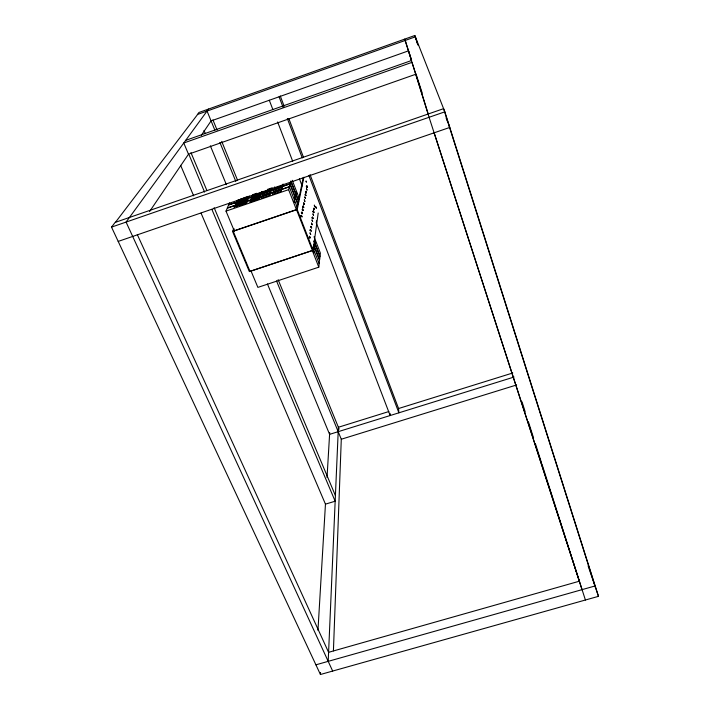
<?xml version="1.0" encoding="UTF-8"?>
<svg xmlns="http://www.w3.org/2000/svg" width="710" height="710" viewBox="0 0 710 710"><rect width="100%" height="100%" fill="white"/><g stroke="black" fill="none" stroke-linecap="round" stroke-linejoin="round"><path stroke-width="1.06" d="M309.498 238.169L309.232 237.096M303.143 207.702L302.797 206.468M333.416 650.884L341.288 439.241L276.527 280.911M328.197 661.347L338.386 427.26L388.867 411.543M418.004 45.156L415.35 36.831L197.398 114.505L198.951 112.473L414.826 35.5L444.842 111.834L598.477 596.338L320.432 674.5L320.547 672.476M317.965 630.311L325.455 504.144L201.063 213.151M327.035 477.475L329.697 432.576M319.109 263.49L319.491 260.171L313.5 244.719M251.083 271.122L257.881 287.39L318.79 267.173L319.18 263.783L312.737 247.107M233.759 228.46L232.578 231.504L249.352 271.584L313.066 250.284L318.195 213.009M316.243 223.011L316.553 220.828M313.066 250.284L297.215 209.53L303.889 177.26M303.294 177.447L296.549 209.752L312.418 250.506L249.991 271.371L233.226 231.282L234.087 229.055M289.263 186.677L289.937 183.97L228.558 205.057L227.306 207.941L289.263 186.677L297.268 207.4M296.256 209.29L288.606 189.659L289.298 186.899L227.289 208.181L226.011 211.118L234.504 231.46M298.094 204.302L290.115 183.721L290.772 181.077L298.679 201.489M283.113 184.032L282.722 185.461L274.229 188.372L274.663 186.934M261.883 191.505L261.475 192.703L252.068 195.942L252.511 194.735M249.29 195.987L248.926 196.945L241.56 199.474L241.95 198.507M229.596 202.918L228.771 204.799L290.115 183.721M149.553 211.58L188.496 154.194L183.757 143.003L411.986 62.356L415.838 74.23L188.771 154.105L204.569 192.082M201.329 135.29L211.083 120.922L408.534 50.836L411.409 60.03M306.356 186.144L306.818 187.076M208.509 109.065L126.078 222.088L332.67 671.065M115.464 222.301L197.637 114.416M320.432 674.5L111.523 227.12L115.109 222.425L443.599 108.665L448.152 123.025M185.674 140.376L411.427 60.545M111.523 227.12L444.842 111.834M267.51 189.401L272.187 187.786L271.744 189.233L263.277 192.144M253.559 194.371L256.683 193.298M242.998 198.152L248.243 196.342M118.197 241.418L449.785 127.436L448.471 124.046L592.317 577.532M226.011 211.118L288.606 189.659M233.306 231.078L296.594 209.556M232.578 231.504L297.215 209.53M308.939 175.53L398.887 412.821L398.567 408.525L512.771 372.981M514.067 377.037L329.591 434.351L267.43 283.947M240.504 199.146L239.101 199.954L241.072 199.075M341.288 439.241L516.623 384.953M325.455 504.144L335.164 501.216L211.899 209.423M315.914 664.817L595.175 585.936M301.395 212.326L301.839 213.337M316.332 208.332L315.826 206.938M303.019 207.648L302.788 207.151M303.525 204.48L303.534 203.85M310.616 226.756L310.918 227.537M302.132 209.388L302.54 210.568M312.08 217.349L312.427 218.307M304.963 194.567L305.309 195.525M313.456 208.465L313.829 209.814L313.456 209.068M305.637 192.747L305.877 193.129L305.646 192.117M306.365 182.292L305.992 180.961L306.374 181.733M315.994 207.027L316.323 207.941M137.332 234.646L328.588 652.321L579.36 581.206L434.05 132.521M180.624 165.332L193.67 195.853M190.928 152.588L206.841 190.36M214.145 207.71L335.413 495.571M301.084 216.115L300.738 215.52L300.827 216.186M204.001 130.471L205.27 133.542M210.346 145.816L226.41 184.698M310.27 230.368L309.95 229.809L310.039 230.475M312.231 218.369L312.01 217.766M212.92 119.857L217.1 130.099M221.697 141.37L237.593 180.313M278.16 279.704L339.149 429.133M207.054 111.062L214.855 130.152M219.896 142.453L235.835 181.432M312.347 250.639L318.79 267.173M446.093 117.904L448.081 123.025M292.245 180.296L299.38 198.764M314.051 236.723L320.396 253.142L320.024 256.337L314.015 240.823M291.198 181.875L298.404 200.486M314.095 241.302L320.024 256.621L319.642 259.878L313.66 244.435M289.937 183.97L297.925 204.569M269.303 100.252L272.871 109.562M277.628 121.96L292.68 161.241M299.416 178.813L302.194 186.055M316.456 223.268L390.154 415.527L390.038 413.371M279.092 96.782L283.015 107.139M287.337 118.543L302.265 157.913M280.264 95.939L284.177 106.287M288.881 118.712L303.374 157.008M310.039 174.607L398.567 408.525M301.599 213.408L301.386 212.76M313.225 211.917L312.844 211.163L313.003 211.979M306.605 187.103L306.356 186.224M588.093 565.817L598.477 596.338M405.179 40.461L411.605 60.306M416.024 73.982L422.157 92.921M585.422 600.012L429.08 117.292L404.753 39.085M414.826 35.5L417.453 43.745M522.019 401.816L525.169 411.764M528.426 421.838L533.592 438.079M535.5 443.963L541.331 462.281M541.908 463.985L582.058 589.637M592.646 578.57L595.592 587.862M415.838 74.23L428.485 114.798M310.563 229.632L311.149 231.247L310.563 229.632M310.661 234.451L310.066 232.915L310.661 234.451M311.06 226.375L311.646 227.981L311.06 226.375M310.146 237.859L309.551 236.315L310.146 237.859M306.951 185.94L307.501 187.467L307.004 185.931M307.013 190.058L306.463 188.603L307.013 190.058M305.974 195.614L305.406 194.132L305.974 195.614M306.498 192.809L305.939 191.345L306.498 192.809M305.442 198.48L304.865 196.981L305.442 198.48M304.341 204.365L303.756 202.847L304.341 204.365M304.892 201.391L304.315 199.883L304.892 201.391M303.773 207.4L303.179 205.864L303.773 207.4M303.197 210.488L302.593 208.944L303.197 210.488M301.972 212.13L302.575 213.781L301.998 212.086M301.998 216.869L301.386 215.299L301.998 216.869M296.745 193.448L296.159 191.869L296.745 193.448M295.351 199.466L294.748 197.859L295.351 199.466M296.132 196.421L295.529 194.833L296.043 196.475M294.774 202.545L294.162 200.93L294.774 202.545M314.211 252.689L313.642 251.083L314.157 252.751M315.16 245.687L314.565 244.107L315.16 245.687M314.574 249.157L313.98 247.568L314.574 249.157M315.577 242.287L314.991 240.725L315.577 242.287M282.198 186.961L281.799 188.416L273.226 191.354L273.661 189.889L282.198 186.961M281.48 189.916L281.071 191.407L272.409 194.371L272.862 192.88L281.48 189.916M271.167 190.75L270.705 192.224L262.159 195.152L262.656 193.67L271.167 190.75M270.332 193.741L269.871 195.25L261.227 198.214L261.733 196.697L270.332 193.741M260.756 194.504L260.339 195.729L250.834 198.986L251.287 197.753L260.756 194.504M259.816 197.54L259.39 198.782L249.787 202.075L250.248 200.823L259.816 197.54M246.965 202.101L246.583 203.104L239.066 205.678L239.465 204.675L246.965 202.101M248.03 199.022L247.666 200.007L240.22 202.563L240.619 201.569L248.03 199.022M312.151 224.724L311.575 223.144L312.151 224.724M312.622 221.582L312.054 220.011L312.622 221.582M313.092 218.494L312.524 216.932L313.03 218.511M313.554 215.467L312.995 213.923L313.554 215.467M313.998 212.494L313.447 210.959L313.998 212.494M314.441 209.574L313.891 208.057L314.388 209.592M314.876 206.716L314.326 205.208L314.876 206.716M238.649 205.368L236.563 206.148L238.649 205.368M239.811 202.252L237.743 203.033L239.811 202.252M236.137 206.228L234.043 206.947L236.137 206.228M237.326 203.104L235.25 203.814L237.326 203.104M238.684 200.025L236.643 200.797L238.684 200.025"/></g></svg>
